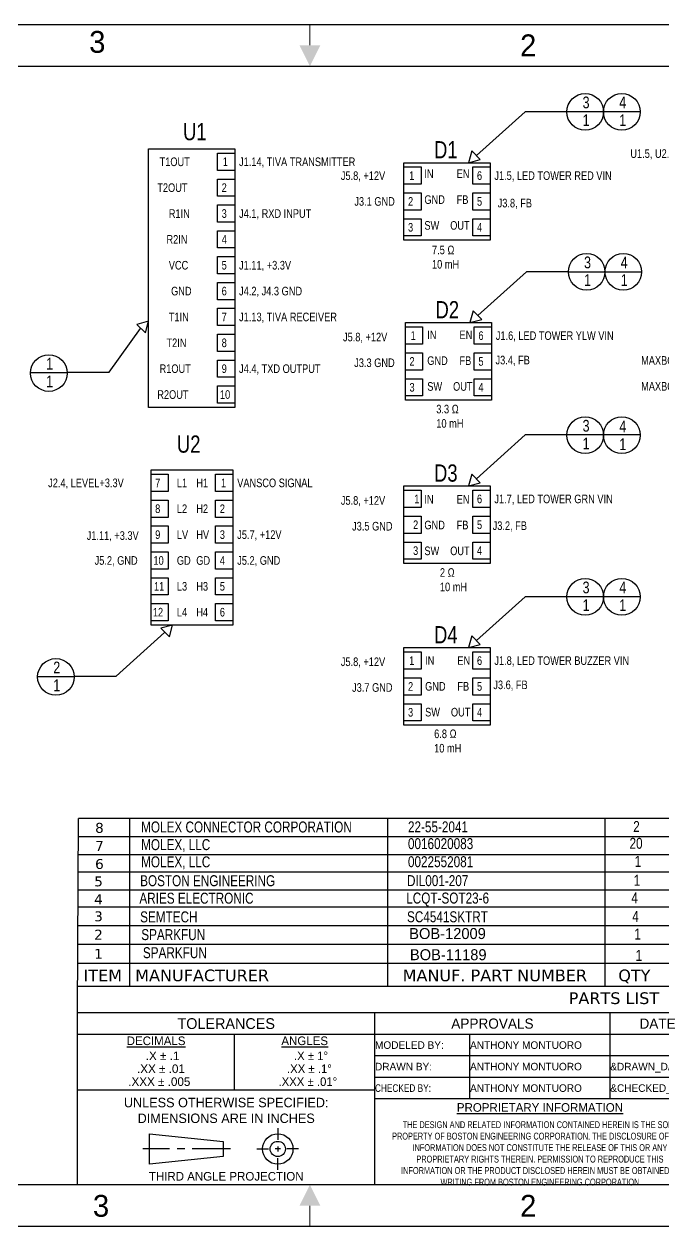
# Model space of a CAD drawing. Extents: x 0 to 432, y 0 to 280.
# Drawn here: x 149.5 to 298, y -0.1 to 279.5 of the extents above; entities that cross this region are included whole.
import ezdxf
from ezdxf.enums import TextEntityAlignment as Align

# ---------------------------------------------------------------- set-up
doc = ezdxf.new("R2010")
doc.units = 0
doc.header["$LTSCALE"] = 23.749
doc.linetypes.add('CENTER', pattern=[0.6, 0.375, -0.075, 0.075, -0.075])
doc.layers.get('0').update_dxf_attribs({"linetype": 'CONTINUOUS', "lineweight": 30})
doc.layers.add('DEFAULT_1', color=160, linetype='CONTINUOUS', lineweight=30)
doc.styles.add('BEC', font='verdana.ttf')
doc.styles.get("Standard").update_dxf_attribs({"font": 'txt', "width": 0.8})
doc.styles.add('TEXTSTYLE_1', font='txt')
doc.styles.add('TEXTSTYLE_2', font='txt', dxfattribs={"width": 0.7})
doc.styles.add('TEXTSTYLE_3', font='txt', dxfattribs={"width": 0.8197})

msp = doc.modelspace()

# ---------------------------------------------------------------- linework, layer by layer
at = {"linetype": 'Continuous'}
for p, q in [((0, 279.4), (431.8, 279.4)), ((9.65, 269.75), (422.15, 269.75)), ((231.05, 49.65), (161.95, 49.65)), ((161.95, 9.65), (161.95, 49.65)), ((231.05, 9.65), (231.05, 49.65)), ((307.85, 49.65), (231.05, 49.65)), ((231.05, 9.65), (231.05, 49.65)), ((285.75, 29.65), (285.75, 49.65)), ((231.05, 44.65), (161.95, 44.65)), ((198.45, 31.65), (198.45, 44.65)), ((307.85, 44.65), (231.05, 44.65)), ((253.15, 29.65), (253.15, 44.65)), ((307.85, 39.65), (231.05, 39.65)), ((307.85, 34.65), (231.05, 34.65)), ((231.05, 31.65), (161.95, 31.65)), ((307.85, 29.65), (231.05, 29.65)), ((208.49, 22.84), (208.49, 20.13)), ((178.65, 21.54), (195.79, 19.77)), ((178.65, 14.45), (178.65, 21.54)), ((195.79, 19.77), (195.79, 16.22)), ((203.65, 18), (206.36, 18)), ((209.11, 18), (207.88, 18)), ((208.49, 18.58), (208.49, 17.38)), ((213.33, 18), (210.62, 18)), ((195.79, 16.22), (178.65, 14.45)), ((208.49, 13.16), (208.49, 15.86)), ((422.15, 9.65), (9.65, 9.65)), ((231.05, 9.65), (161.95, 9.65)), ((307.85, 9.65), (231.05, 9.65)), ((431.8, 0), (0, 0))]:
    msp.add_line(p, q, dxfattribs=at)
for p, q in [((265.98, 259.15), (254.67, 248.99)), ((275.6, 259.15), (265.98, 259.15)), ((275.71, 259.23), (284.23, 259.23)), ((284.23, 259.23), (292.75, 259.23)), ((266.32, 221.96), (255.01, 211.8)), ((275.95, 221.96), (266.32, 221.96)), ((275.95, 221.96), (284.47, 221.96)), ((284.47, 221.96), (292.99, 221.96)), ((169.25, 198.58), (176.61, 208.74)), ((159.63, 198.58), (169.25, 198.58)), ((151, 198.5), (159.52, 198.5)), ((265.98, 183.99), (254.67, 173.83)), ((275.6, 183.99), (265.98, 183.99)), ((275.71, 184.07), (284.23, 184.07)), ((284.23, 184.07), (292.75, 184.07)), ((265.98, 146.4), (254.67, 136.24)), ((275.6, 146.4), (265.98, 146.4)), ((275.71, 146.48), (284.23, 146.48)), ((284.23, 146.48), (292.75, 146.48)), ((170.89, 127.94), (182.19, 138.1)), ((152.64, 127.86), (161.16, 127.86)), ((161.26, 127.94), (170.89, 127.94)), ((161.95, 49.65), (162.17, 94.8)), ((422.37, 94.8), (162.17, 94.8)), ((174, 94.8), (174, 55.75)), ((234, 94.8), (234, 55.75)), ((284.5, 94.8), (284.5, 55.75)), ((422.37, 90.6), (162.17, 90.6)), ((422.37, 86.4), (162.17, 86.4)), ((422.15, 82.35), (161.95, 82.35)), ((422.15, 78.2), (161.95, 78.2)), ((422.15, 78.2), (161.95, 78.2)), ((422.15, 78.2), (161.95, 78.2)), ((422.15, 78.2), (161.95, 78.2)), ((422.15, 74.22), (161.95, 74.22)), ((422.15, 74.22), (161.95, 74.22)), ((422.15, 74.22), (161.95, 74.22)), ((422.15, 74.22), (161.95, 74.22)), ((423.3, 69.86), (161.95, 69.86)), ((423.3, 69.86), (161.95, 69.86)), ((422.15, 65.5), (161.95, 65.5)), ((422.15, 65.5), (161.95, 65.5)), ((422.15, 65.5), (161.95, 65.5)), ((422.15, 65.5), (161.95, 65.5)), ((422.15, 61.14), (161.95, 61.14)), ((422.15, 61.14), (161.95, 61.14)), ((422.15, 61.14), (161.95, 61.14)), ((422.15, 61.14), (161.95, 61.14)), ((422.15, 55.75), (161.95, 55.75)), ((422.15, 55.75), (161.95, 55.75)), ((422.15, 55.75), (161.95, 55.75)), ((422.15, 55.75), (161.95, 55.75))]:
    msp.add_line(p, q)
at = {"linetype": 'Continuous', "const_width": 0.254}
for points in [[(215.97, 279.4), (215.97, 274.57)], [(215.97, 0), (215.97, 4.83)]]:
    msp.add_lwpolyline(points, dxfattribs=at)
for points in [[(178.45, 250.51), (198.49, 250.51), (198.49, 190.39), (178.45, 190.39)], [(194.48, 249.51), (198.49, 249.51), (198.49, 245.5), (194.48, 245.5)], [(255.56, 248.02), (253.58, 250.02), (252.84, 247.3)], [(237.81, 247.3), (257.85, 247.3), (257.85, 229.27), (237.81, 229.27)], [(237.81, 246.3), (241.82, 246.3), (241.82, 242.29), (237.81, 242.29)], [(253.84, 246.3), (257.85, 246.3), (257.85, 242.29), (253.84, 242.29)], [(194.48, 243.5), (198.49, 243.5), (198.49, 239.49), (194.48, 239.49)], [(237.81, 240.29), (241.82, 240.29), (241.82, 236.28), (237.81, 236.28)], [(253.84, 240.29), (257.85, 240.29), (257.85, 236.28), (253.84, 236.28)], [(194.48, 237.49), (198.49, 237.49), (198.49, 233.48), (194.48, 233.48)], [(237.81, 234.28), (241.82, 234.28), (241.82, 230.27), (237.81, 230.27)], [(253.84, 234.28), (257.85, 234.28), (257.85, 230.27), (253.84, 230.27)], [(194.48, 231.47), (198.49, 231.47), (198.49, 227.47), (194.48, 227.47)], [(194.48, 225.46), (198.49, 225.46), (198.49, 221.45), (194.48, 221.45)], [(194.48, 219.45), (198.49, 219.45), (198.49, 215.44), (194.48, 215.44)], [(194.48, 213.44), (198.49, 213.44), (198.49, 209.43), (194.48, 209.43)], [(255.9, 210.83), (253.92, 212.83), (253.18, 210.11)], [(175.72, 209.71), (177.71, 207.71), (178.45, 210.43)], [(238.15, 210.11), (258.19, 210.11), (258.19, 192.07), (238.15, 192.07)], [(194.48, 207.43), (198.49, 207.43), (198.49, 203.42), (194.48, 203.42)], [(238.15, 209.11), (242.16, 209.11), (242.16, 205.1), (238.15, 205.1)], [(254.18, 209.11), (258.19, 209.11), (258.19, 205.1), (254.18, 205.1)], [(194.48, 201.41), (198.49, 201.41), (198.49, 197.41), (194.48, 197.41)], [(238.15, 203.09), (242.16, 203.09), (242.16, 199.09), (238.15, 199.09)], [(254.18, 203.09), (258.19, 203.09), (258.19, 199.09), (254.18, 199.09)], [(238.15, 197.08), (242.16, 197.08), (242.16, 193.07), (238.15, 193.07)], [(254.18, 197.08), (258.19, 197.08), (258.19, 193.07), (254.18, 193.07)], [(194.48, 195.4), (198.49, 195.4), (198.49, 191.39), (194.48, 191.39)], [(179.02, 175.86), (198.06, 175.86), (198.06, 139.79), (179.02, 139.79)], [(179.02, 174.86), (183.03, 174.86), (183.03, 170.85), (179.02, 170.85)], [(194.05, 174.86), (198.06, 174.86), (198.06, 170.85), (194.05, 170.85)], [(255.56, 172.85), (253.58, 174.85), (252.84, 172.14)], [(237.81, 172.14), (257.85, 172.14), (257.85, 154.1), (237.81, 154.1)], [(237.81, 171.13), (241.82, 171.13), (241.82, 167.13), (237.81, 167.13)], [(253.84, 171.13), (257.85, 171.13), (257.85, 167.13), (253.84, 167.13)], [(179.02, 168.85), (183.03, 168.85), (183.03, 164.84), (179.02, 164.84)], [(194.05, 168.85), (198.06, 168.85), (198.06, 164.84), (194.05, 164.84)], [(237.81, 165.12), (241.82, 165.12), (241.82, 161.11), (237.81, 161.11)], [(253.84, 165.12), (257.85, 165.12), (257.85, 161.11), (253.84, 161.11)], [(179.02, 162.84), (183.03, 162.84), (183.03, 158.83), (179.02, 158.83)], [(194.05, 162.84), (198.06, 162.84), (198.06, 158.83), (194.05, 158.83)], [(179.02, 156.82), (183.03, 156.82), (183.03, 152.82), (179.02, 152.82)], [(194.05, 156.82), (198.06, 156.82), (198.06, 152.82), (194.05, 152.82)], [(237.81, 159.11), (241.82, 159.11), (241.82, 155.1), (237.81, 155.1)], [(253.84, 159.11), (257.85, 159.11), (257.85, 155.1), (253.84, 155.1)], [(179.02, 150.81), (183.03, 150.81), (183.03, 146.8), (179.02, 146.8)], [(194.05, 150.81), (198.06, 150.81), (198.06, 146.8), (194.05, 146.8)], [(179.02, 144.8), (183.03, 144.8), (183.03, 140.79), (179.02, 140.79)], [(194.05, 144.8), (198.06, 144.8), (198.06, 140.79), (194.05, 140.79)], [(181.3, 139.07), (183.29, 137.07), (184.03, 139.79)], [(255.56, 135.26), (253.58, 137.26), (252.84, 134.55)], [(237.81, 134.55), (257.85, 134.55), (257.85, 116.51), (237.81, 116.51)], [(237.81, 133.54), (241.82, 133.54), (241.82, 129.54), (237.81, 129.54)], [(253.84, 133.54), (257.85, 133.54), (257.85, 129.54), (253.84, 129.54)], [(237.81, 127.53), (241.82, 127.53), (241.82, 123.52), (237.81, 123.52)], [(253.84, 127.53), (257.85, 127.53), (257.85, 123.52), (253.84, 123.52)], [(237.81, 121.52), (241.82, 121.52), (241.82, 117.51), (237.81, 117.51)], [(253.84, 121.52), (257.85, 121.52), (257.85, 117.51), (253.84, 117.51)]]:
    msp.add_lwpolyline(points, close=True)
for centre in [(279.97, 259.11), (288.49, 259.11), (280.31, 221.92), (288.83, 221.92), (155.26, 198.38), (279.97, 183.95), (288.49, 183.95), (279.97, 146.36), (288.49, 146.36), (156.9, 127.74)]:
    msp.add_circle(centre, 4.26)
at = {"linetype": 'Continuous'}
for radius in [3.54, 1.77]:
    msp.add_circle((208.49, 18), radius, dxfattribs=at)
for points in [[(215.97, 269.75), (213.56, 274.57), (218.38, 274.57)], [(215.97, 9.65), (218.38, 4.83), (213.56, 4.83)]]:
    msp.add_solid(points, dxfattribs=at)
at = {"layer": 'DEFAULT_1', "linetype": 'CENTER'}
msp.add_line((197.53, 18), (177.12, 18), dxfattribs=at)

# ---------------------------------------------------------------- texts
at = {"linetype": 'Continuous', "style": 'TEXTSTYLE_1'}
for s, height, p in [('3', 5.08, (166.53, 272.84)), ('2', 5.08, (266.72, 272.04)), ('TOLERANCES', 2.5, (196.5, 45.9)), ('APPROVALS', 2.362, (258.4, 45.97)), ('DATE', 2.362, (296.8, 45.97)), ('%%uDECIMALS', 2, (180.2, 42.15)), ('%%uANGLES', 2, (214.75, 42.15)), ('%%uPROPRIETARY INFORMATION', 2, (269.45, 26.65)), ('THIRD ANGLE PROJECTION', 2, (196.5, 10.65)), ('3', 5.08, (167.4, 2.24)), ('2', 5.08, (266.72, 2.24))]:
    msp.add_text(s, height=height, dxfattribs=at).set_placement(p, align=Align.CENTER)
at = {"width": 0.8}
for s, p in [('3', (279.36, 259.94)), ('4', (287.88, 259.94)), ('1', (279.36, 255.81)), ('1', (287.88, 255.81)), ('3', (279.7, 222.75)), ('4', (288.23, 222.75)), ('1', (279.7, 218.61)), ('1', (288.23, 218.61)), ('1', (154.65, 199.21)), ('1', (154.65, 195.08)), ('3', (279.36, 184.77)), ('4', (287.89, 184.61)), ('1', (279.36, 180.64)), ('1', (287.89, 180.47)), ('3', (279.36, 147.18)), ('4', (287.88, 147.18)), ('1', (279.36, 143.05)), ('1', (287.88, 143.05)), ('2', (156.29, 128.57)), ('1', (156.29, 124.43))]:
    msp.add_text(s, height=2.73, dxfattribs=at).set_placement(p)
at = {"style": 'BEC'}
for s, height, p in [('8', 2.31, (166.02, 91.5)), ('7', 2.31, (166.02, 87.3)), ('6', 2.31, (166.02, 83.1)), ('5', 2.31, (165.8, 79.06)), ('4', 2.31, (165.8, 74.91)), ('4', 2.31, (165.8, 74.91)), ('4', 2.31, (165.8, 74.91)), ('4', 2.31, (165.8, 74.91)), ('4', 2.31, (165.8, 74.91)), ('4', 2.31, (165.8, 74.91)), ('3', 2.31, (165.8, 70.93)), ('3', 2.31, (165.8, 70.93)), ('3', 2.31, (165.8, 70.93)), ('3', 2.31, (165.8, 70.93)), ('3', 2.31, (165.8, 70.93)), ('3', 2.31, (165.8, 70.93)), ('2', 2.31, (165.8, 66.66)), ('2', 2.31, (165.8, 66.66)), ('2', 2.31, (165.8, 66.66)), ('2', 2.31, (165.8, 66.66)), ('2', 2.31, (165.8, 66.66)), ('2', 2.31, (165.8, 66.66)), ('1', 2.31, (165.8, 62.21)), ('1', 2.31, (165.8, 62.21)), ('1', 2.31, (165.8, 62.21)), ('1', 2.31, (165.8, 62.21)), ('1', 2.31, (165.8, 62.21)), ('1', 2.31, (165.8, 62.21)), ('ITEM', 2.717, (163.34, 57)), ('ITEM', 2.717, (163.34, 57)), ('ITEM', 2.717, (163.34, 57)), ('ITEM', 2.717, (163.34, 57)), ('ITEM', 2.717, (163.34, 57)), ('ITEM', 2.717, (163.34, 57)), ('MANUFACTURER', 2.7171, (175.34, 57)), ('MANUF. PART NUMBER', 2.7171, (237.52, 57)), ('MANUF. PART NUMBER', 2.7171, (237.52, 57)), ('MANUF. PART NUMBER', 2.7171, (237.52, 57)), ('MANUF. PART NUMBER', 2.7171, (237.52, 57)), ('MANUF. PART NUMBER', 2.7171, (237.52, 57)), ('MANUF. PART NUMBER', 2.7171, (237.52, 57)), ('QTY', 2.717, (287.66, 57)), ('QTY', 2.717, (287.66, 57)), ('QTY', 2.717, (287.66, 57)), ('QTY', 2.717, (287.66, 57)), ('QTY', 2.717, (287.66, 57)), ('QTY', 2.717, (287.66, 57)), ('PARTS LIST', 2.717, (276.14, 51.7))]:
    msp.add_text(s, height=height, dxfattribs=at).set_placement(p)
at = {"linetype": 'Continuous', "style": 'TEXTSTYLE_1'}
for s, p in [('MODELED BY:', (231.1, 41.28)), ('ANTHONY MONTUORO', (253.2, 41.28)), ('DRAWN BY:', (231.1, 36.28)), ('ANTHONY MONTUORO', (253.2, 36.28)), ('&DRAWN_DATE', (285.8, 36.28)), ('ANTHONY MONTUORO', (253.2, 31.28)), ('&CHECKED_DATE', (285.8, 31.28))]:
    msp.add_text(s, height=1.75, dxfattribs=at).set_placement(p)
for s, width, p in [('    .X %%p .1', 1.015152, (180.2, 38.65)), ('    .X %%p 1%%d', 0.984848, (214.75, 38.65)), ('   .XX %%p .01', 1.013889, (180.2, 35.65)), ('   .XX %%p .1%%d', 0.986111, (214.75, 35.65)), ('  .XXX %%p .005', 1.012821, (180.2, 32.65)), ('  .XXX %%p .01%%d', 0.987179, (214.75, 32.65))]:
    msp.add_text(s, height=2, dxfattribs=dict(at, width=width)).set_placement(p, align=Align.CENTER)
at = {"linetype": 'Continuous', "style": 'TEXTSTYLE_3', "width": 0.8197}
msp.add_text('CHECKED BY:', height=1.75, dxfattribs=at).set_placement((231.1, 31.28))
at = {"attachment_point": 1}
for s, width, heights, insert, char_height in [('U1', 22.5, [0], (186.46, 256.52), 4.008), ('D1', 6.5, [0], (244.82, 252.31), 4.008), ('U1.5, U2.9, +3.3V OUT', 29.7337, [3.95], (290.47, 250.42), 2.004), ('\\pi-2.4472;T1OUT', 4.5, [0], (183.46, 248.51), 2.004), ('\\pi0.2328;1', 1, [0], (195.48, 248.51), 2.004), ('J1.14, TIVA TRANSMITTER', 34.1517, [2.89], (199.49, 248.51), 2.004), ('\\pi12.396;J5.8, +12V', 26.0228, [2], (210.76, 245.27), 2.004), ('\\pi0.2328;1', 1, [0], (238.81, 245.3), 2.004), ('IN', 5, [0], (242.58, 245.72), 2.004), ('EN', 5, [0], (250.08, 245.72), 2.004), ('\\pi-0.0344;6', 1, [0], (254.84, 245.3), 2.004), ('J1.5, LED TOWER RED VIN', 35.9917, [2.84], (258.85, 245.3), 2.004), ('\\pi-2.9816;T2OUT', 4.5, [0], (183.46, 242.5), 2.004), ('\\pi-0.0344;2', 1, [0], (195.48, 242.5), 2.004), ('\\pi15.537;J3.1 GND', 26.2247, [0], (210.76, 239.29), 2.004), ('\\pi-0.0344;2', 1, [0], (238.81, 239.29), 2.004), ('GND', 5, [0], (242.58, 239.72), 2.004), ('FB', 5, [0], (250.08, 239.72), 2.004), ('\\pi-0.0344;5', 1, [0], (254.84, 239.29), 2.004), ('J3.8, FB', 26.2247, [0], (259.62, 238.91), 2.004), ('\\pi-0.3096;R1IN', 4.5, [0], (183.46, 236.48), 2.004), ('\\pi-0.0344;3', 1, [0], (195.48, 236.48), 2.004), ('J4.1, RXD INPUT', 27.7472, [1.34], (199.49, 236.48), 2.004), ('\\pi-0.0344;3', 1, [0], (238.81, 233.27), 2.004), ('SW', 5, [0], (242.58, 233.72), 2.004), ('OUT', 5, [0], (248.58, 233.72), 2.004), ('\\pi-0.0344;4', 1, [0], (254.84, 233.27), 2.004), ('\\pi-0.844;R2IN', 4.5, [0], (183.46, 230.47), 2.004), ('\\pi-0.0344;4', 1, [0], (195.48, 230.47), 2.004), ('7.5 Ω\\P10 mH', 9.0934, [0], (244.35, 228.02), 2.004), ('\\pi-0.3096;VCC', 4.5, [0], (183.46, 224.46), 2.004), ('\\pi-0.0344;5', 1, [0], (195.48, 224.46), 2.004), ('J1.11, +3.3V', 18.6567, [3.03], (199.49, 224.46), 2.004), ('\\pi0.2248;GND', 4.5, [0], (183.46, 218.45), 2.004), ('\\pi-0.0344;6', 1, [0], (195.48, 218.45), 2.004), ('J4.2, J4.3 GND', 33.6536, [2.14], (199.49, 218.45), 2.004), ('D2', 6.5, [0], (245.16, 215.12), 4.008), ('\\pi-0.3096;T1IN', 4.5, [0], (183.46, 212.44), 2.004), ('\\pi-0.0344;7', 1, [0], (195.48, 212.44), 2.004), ('J1.13, TIVA RECEIVER', 30.3441, [2.67], (199.49, 212.44), 2.004), ('\\pi12.396;J5.8, +12V', 26.0228, [2], (211.26, 207.77), 2.004), ('\\pi0.2328;1', 1, [0], (239.15, 208.1), 2.004), ('IN', 5, [0], (243.25, 208.28), 2.004), ('EN', 5, [0], (250.75, 208.28), 2.004), ('\\pi-0.0344;6', 1, [0], (255.18, 208.1), 2.004), ('J1.6, LED TOWER YLW VIN', 35.2593, [2.48], (259.19, 208.1), 2.004), ('\\pi-0.844;T2IN', 4.5, [0], (183.46, 206.42), 2.004), ('\\pi-0.0344;8', 1, [0], (195.48, 206.42), 2.004), ('\\pi15.002;J3.3 GND', 26.2247, [0], (211.26, 201.79), 2.004), ('\\pi-0.0344;2', 1, [0], (239.15, 202.09), 2.004), ('GND', 5, [0], (243.25, 202.28), 2.004), ('FB', 5, [0], (250.75, 202.28), 2.004), ('\\pi-0.0344;5', 1, [0], (255.18, 202.09), 2.004), ('J3.4, FB', 26.2247, [0], (259.12, 202.41), 2.004), ('MAXBOTICS I2C SCL', 26.9806, [1.81], (292.97, 202.32), 2.004), ('\\pi-2.4472;R1OUT', 4.5, [0], (183.46, 200.41), 2.004), ('\\pi-0.0344;9', 1, [0], (195.48, 200.41), 2.004), ('J4.4, TXD OUTPUT', 27.0846, [0], (199.49, 200.41), 2.004), ('\\pi-0.0344;3', 1, [0], (239.15, 196.08), 2.004), ('SW', 5, [0], (243.25, 196.28), 2.004), ('OUT', 5, [0], (249.25, 196.28), 2.004), ('\\pi-0.0344;4', 1, [0], (255.18, 196.08), 2.004), ('MAXBOTICS I2C SDA', 26.8975, [3.09], (292.97, 196.31), 2.004), ('\\pi-2.9816;R2OUT', 4.5, [0], (183.46, 194.4), 2.004), ('\\pi-0.4352;10', 1, [0], (195.48, 194.4), 2.004), ('3.3 Ω\\P10 mH', 9.0934, [0], (245.35, 191.02), 2.004), ('U2', 23.5, [0], (185.03, 183.88), 4.008), ('D3', 6.5, [0], (244.82, 177.15), 4.008), ('\\pi1.8622;J2.4, LEVEL+3.3V', 25.1086, [0], (153.24, 173.86), 2.004), ('\\pi-0.0344;7', 1, [0], (180.02, 173.86), 2.004), ('L1', 1.5, [0], (185.03, 173.86), 2.004), ('H1', 1.5, [0], (189.54, 173.86), 2.004), ('\\pi0.2328;1', 1, [0], (195.05, 173.86), 2.004), ('VANSCO SIGNAL', 22.8871, [2.38], (199.06, 173.86), 2.004), ('\\pi-0.0344;8', 1, [0], (180.02, 167.85), 2.004), ('L2', 1.5, [0], (185.03, 167.85), 2.004), ('H2', 1.5, [0], (189.54, 167.85), 2.004), ('\\pi-0.0344;2', 1, [0], (195.05, 167.85), 2.004), ('\\pi12.396;J5.8, +12V', 26.0228, [2], (210.76, 169.77), 2.004), ('\\pi0.2328;1', 1, [0], (239.98, 170.13), 2.004), ('IN', 5, [0], (242.58, 170.06), 2.004), ('EN', 5, [0], (250.08, 170.06), 2.004), ('\\pi-0.0344;6', 1, [0], (254.84, 170.13), 2.004), ('J1.7, LED TOWER GRN VIN', 34.738, [1.7], (258.85, 170.13), 2.004), ('\\pi15.002;J3.5 GND', 26.2247, [0], (210.76, 163.79), 2.004), ('\\pi-0.0344;2', 1, [0], (239.98, 164.12), 2.004), ('GND', 5, [0], (242.58, 164.06), 2.004), ('FB', 5, [0], (250.08, 164.06), 2.004), ('\\pi-0.0344;5', 1, [0], (254.84, 164.12), 2.004), ('J3.2, FB', 26.2247, [0], (258.45, 163.91), 2.004), ('\\pi1.2991;J1.11, +3.3V', 15.9951, [3.86], (162.76, 161.61), 2.004), ('\\pi-0.0344;9', 1, [0], (180.02, 161.83), 2.004), ('LV', 1.5, [0], (185.03, 161.83), 2.004), ('HV', 1.5, [0], (189.54, 161.83), 2.004), ('\\pi-0.0344;3', 1, [0], (195.05, 161.83), 2.004), ('J5.7, +12V', 14.8332, [5.04], (199.06, 161.83), 2.004), ('\\pi-0.0344;3', 1, [0], (239.98, 158.11), 2.004), ('SW', 5, [0], (242.58, 158.06), 2.004), ('OUT', 5, [0], (248.58, 158.06), 2.004), ('\\pi-0.0344;4', 1, [0], (254.84, 158.11), 2.004), ('\\pi1.9146;J5.2, GND', 13.9386, [0], (163.99, 155.82), 2.004), ('\\pi-0.4352;10', 1, [0], (180.02, 155.82), 2.004), ('GD', 1.5, [0], (185.03, 155.82), 2.004), ('GD', 1.5, [0], (189.54, 155.82), 2.004), ('\\pi-0.0344;4', 1, [0], (195.05, 155.82), 2.004), ('J5.2, GND', 14, [0], (199.06, 155.82), 2.004), ('2 Ω\\P10 mH', 9.0934, [0], (246.19, 153.02), 2.004), ('\\pi-0.3016;11', 1, [0], (180.02, 149.81), 2.004), ('L3', 1.5, [0], (185.03, 149.81), 2.004), ('H3', 1.5, [0], (189.54, 149.81), 2.004), ('\\pi-0.0344;5', 1, [0], (195.05, 149.81), 2.004), ('\\pi-0.5688;12', 1, [0], (180.02, 143.8), 2.004), ('L4', 1.5, [0], (185.03, 143.8), 2.004), ('H4', 1.5, [0], (189.54, 143.8), 2.004), ('\\pi-0.0344;6', 1, [0], (195.05, 143.8), 2.004), ('D4', 6.5, [0], (244.82, 139.56), 4.008), ('\\pi12.396;J5.8, +12V', 26.0228, [2], (210.76, 132.27), 2.004), ('\\pi0.2328;1', 1, [0], (238.81, 132.54), 2.004), ('IN', 5, [0], (242.75, 132.56), 2.004), ('EN', 5, [0], (250.25, 132.56), 2.004), ('\\pi-0.0344;6', 1, [0], (254.84, 132.54), 2.004), ('J1.8, LED TOWER BUZZER VIN', 40.3543, [1.61], (258.85, 132.54), 2.004), ('\\pi15.002;J3.7 GND', 26.2247, [0], (210.76, 126.29), 2.004), ('\\pi-0.0344;2', 1, [0], (238.81, 126.53), 2.004), ('GND', 5, [0], (242.75, 126.56), 2.004), ('FB', 5, [0], (250.25, 126.56), 2.004), ('\\pi-0.0344;5', 1, [0], (254.84, 126.53), 2.004), ('J3.6, FB', 26.2247, [0], (258.61, 126.91), 2.004), ('\\pi-0.0344;3', 1, [0], (238.81, 120.52), 2.004), ('SW', 5, [0], (242.75, 120.56), 2.004), ('OUT', 5, [0], (248.75, 120.56), 2.004), ('\\pi-0.0344;4', 1, [0], (254.84, 120.52), 2.004), ('6.8 Ω\\P10 mH', 9.0934, [0], (244.85, 115.52), 2.004)]:
    msp.add_mtext_dynamic_manual_height_columns(s, width=width, gutter_width=1, heights=heights, dxfattribs=dict(at, insert=insert, char_height=char_height))
for s, insert, char_height, width in [('MOLEX CONNECTOR CORPORATION', (176.72, 94.13), 2.5513, 116.8959), ('22-55-2041 ', (238.76, 94.16), 2.5513, 116.8959), ('\\pi7.5466;2', (283.58, 94.24), 2.5513, 16.4539), ('MOLEX, LLC', (176.72, 90.03), 2.551, 116.8959), ('0016020083 ', (238.76, 90.26), 2.5513, 116.8959), ('\\pi6.6962;20', (283.58, 90.34), 2.5513, 16.4539), ('MOLEX, LLC', (176.72, 86.03), 2.551, 116.8959), ('0022552081 ', (238.76, 86.06), 2.5513, 116.8959), ('\\pi7.8868;1', (283.58, 86.14), 2.5513, 16.4539), ('BOSTON ENGINEERING', (176.49, 81.64), 2.5513, 116.8959), ('DIL001-207', (238.54, 81.66), 2.551, 116.8959), ('\\pi7.8868;1', (283.36, 81.75), 2.5513, 16.4539), ('ARIES ELECTRONIC', (176.31, 77.58), 2.5513, 116.8959), ('ARIES ELECTRONIC', (176.31, 77.58), 2.5513, 116.8959), ('ARIES ELECTRONIC', (176.31, 77.58), 2.5513, 116.8959), ('ARIES ELECTRONIC', (176.31, 77.58), 2.5513, 116.8959), ('ARIES ELECTRONIC', (176.31, 77.58), 2.5513, 116.8959), ('ARIES ELECTRONIC', (176.31, 77.58), 2.5513, 116.8959), ('LCQT-SOT23-6', (238.36, 77.61), 2.5513, 116.8959), ('\\pi7.5466;4', (283.17, 77.69), 2.5513, 16.4539), ('\\pi7.5466;4', (283.17, 77.69), 2.5513, 16.4539), ('\\pi7.5466;4', (283.17, 77.69), 2.5513, 16.4539), ('\\pi7.5466;4', (283.17, 77.69), 2.5513, 16.4539), ('\\pi7.5466;4', (283.17, 77.69), 2.5513, 16.4539), ('\\pi7.5466;4', (283.17, 77.69), 2.5513, 16.4539), ('SEMTECH', (176.49, 73.23), 2.551, 116.8959), ('SEMTECH', (176.49, 73.23), 2.551, 116.8959), ('SEMTECH', (176.49, 73.23), 2.551, 116.8959), ('SEMTECH', (176.49, 73.23), 2.551, 116.8959), ('SEMTECH', (176.49, 73.23), 2.551, 116.8959), ('SEMTECH', (176.49, 73.23), 2.551, 116.8959), ('SC4541SKTRT', (238.54, 73.26), 2.5513, 116.8959), ('SC4541SKTRT', (238.54, 73.26), 2.5513, 116.8959), ('SC4541SKTRT', (238.54, 73.26), 2.5513, 116.8959), ('SC4541SKTRT', (238.54, 73.26), 2.5513, 116.8959), ('SC4541SKTRT', (238.54, 73.26), 2.5513, 116.8959), ('SC4541SKTRT', (238.54, 73.26), 2.5513, 116.8959), ('\\pi7.5466;4', (283.36, 73.34), 2.5513, 16.4539), ('\\pi7.5466;4', (283.36, 73.34), 2.5513, 16.4539), ('\\pi7.5466;4', (283.36, 73.34), 2.5513, 16.4539), ('\\pi7.5466;4', (283.36, 73.34), 2.5513, 16.4539), ('\\pi7.5466;4', (283.36, 73.34), 2.5513, 16.4539), ('\\pi7.5466;4', (283.36, 73.34), 2.5513, 16.4539), ('SPARKFUN', (176.75, 69.11), 2.551, 116.8959), ('SPARKFUN', (176.75, 69.11), 2.551, 116.8959), ('SPARKFUN', (176.75, 69.11), 2.551, 116.8959), ('SPARKFUN', (176.75, 69.11), 2.551, 116.8959), ('SPARKFUN', (176.75, 69.11), 2.551, 116.8959), ('SPARKFUN', (176.75, 69.11), 2.551, 116.8959), ('\\pi7.8868;1', (283.5, 69.22), 2.5513, 16.4539), ('\\pi7.8868;1', (283.5, 69.22), 2.5513, 16.4539), ('\\pi7.8868;1', (283.5, 69.22), 2.5513, 16.4539), ('\\pi7.8868;1', (283.5, 69.22), 2.5513, 16.4539), ('\\pi7.8868;1', (283.5, 69.22), 2.5513, 16.4539), ('\\pi7.8868;1', (283.5, 69.22), 2.5513, 16.4539), ('SPARKFUN', (177.13, 64.91), 2.551, 116.8959), ('SPARKFUN', (177.13, 64.91), 2.551, 116.8959), ('SPARKFUN', (177.13, 64.91), 2.551, 116.8959), ('SPARKFUN', (177.13, 64.91), 2.551, 116.8959), ('SPARKFUN', (177.13, 64.91), 2.551, 116.8959), ('SPARKFUN', (177.13, 64.91), 2.551, 116.8959), ('\\pi7.8868;1', (283.79, 64.28), 2.5513, 16.4539), ('\\pi7.8868;1', (283.79, 64.28), 2.5513, 16.4539), ('\\pi7.8868;1', (283.79, 64.28), 2.5513, 16.4539), ('\\pi7.8868;1', (283.79, 64.28), 2.5513, 16.4539), ('\\pi7.8868;1', (283.79, 64.28), 2.5513, 16.4539), ('\\pi7.8868;1', (283.79, 64.28), 2.5513, 16.4539)]:
    msp.add_mtext(s, dxfattribs=dict(at, insert=insert, char_height=char_height, width=width))
at = {"linetype": 'Continuous', "attachment_point": 2}
for s, insert, char_height, width, style in [('UNLESS OTHERWISE SPECIFIED:\\PDIMENSIONS ARE IN INCHES', (196.5, 29.9), 2.2, 59.4, 'TEXTSTYLE_1'), ('THE DESIGN AND RELATED INFORMATION CONTAINED HEREIN IS THE SOLE\\PPROPERTY OF BOSTON ENGINEERING CORPORATION. THE DISCLOSURE OF THIS\\PINFORMATION DOES NOT CONSTITUTE THE RELEASE OF THIS OR ANY\\PPROPRIETARY RIGHTS THEREIN. PERMISSION TO REPRODUCE THIS\\PINFORMATION OR THE PRODUCT DISCLOSED HEREIN MUST BE OBTAINED IN\\P WRITING FROM BOSTON ENGINEERING CORPORATION.', (269.45, 24.45), 1.6, 73.92, 'TEXTSTYLE_2')]:
    msp.add_mtext(s, dxfattribs=dict(at, insert=insert, char_height=char_height, width=width, style=style))
for tag, p in [('BOB-12009', (239.05, 66.81)), ('BOB-12009', (239.05, 66.81)), ('BOB-12009', (239.05, 66.81)), ('BOB-12009', (239.05, 66.81)), ('BOB-12009', (239.05, 66.81)), ('BOB-12009', (239.05, 66.81)), ('BOB-11189', (239.22, 61.89)), ('BOB-11189', (239.22, 61.89)), ('BOB-11189', (239.22, 61.89)), ('BOB-11189', (239.22, 61.89)), ('BOB-11189', (239.22, 61.89)), ('BOB-11189', (239.22, 61.89))]:
    msp.add_attdef(tag, p, '', height=2.55)

doc.saveas('drawing.dxf')
